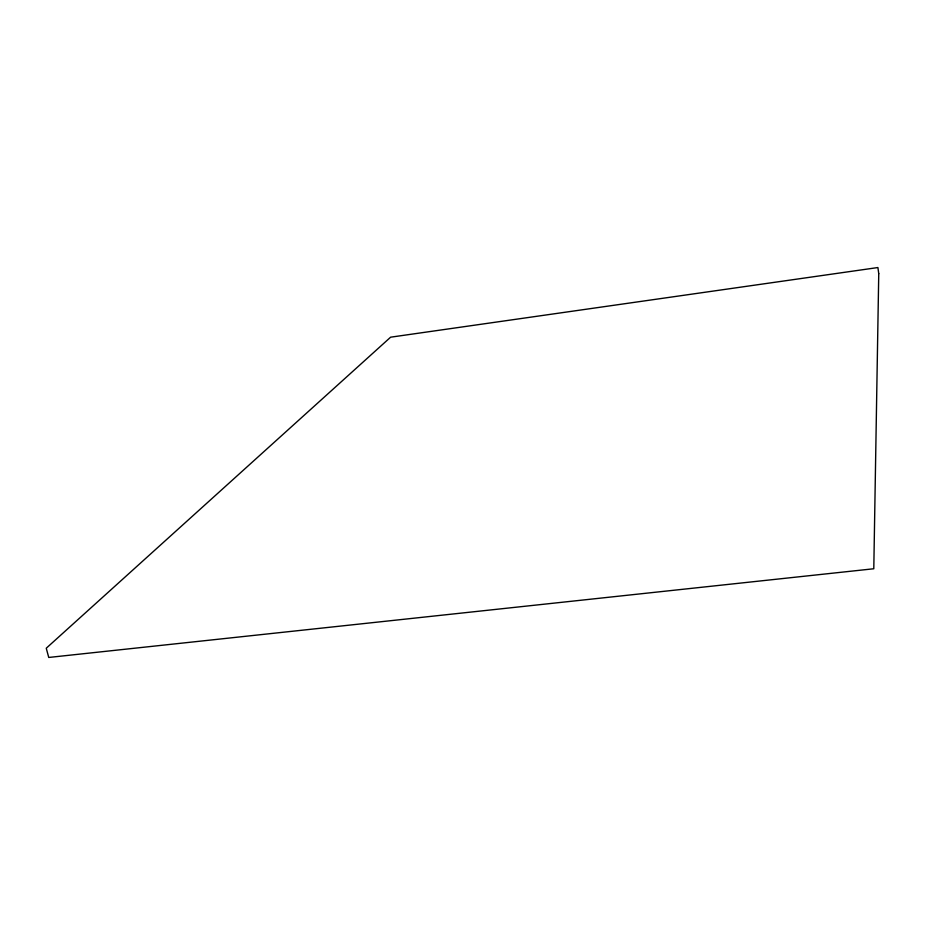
<?xml version="1.0" encoding="UTF-8"?>
<svg xmlns="http://www.w3.org/2000/svg" width="925" height="925" viewBox="0 0 925 925"><rect width="100%" height="100%" fill="white"/><g stroke="black" fill="none" stroke-linecap="round" stroke-linejoin="round"><path stroke-width="1.39" d="M878.75 273.65L873.79 568.759L48.747 657.455L46.25 648.228L390.627 337.186L877.906 267.545L878.75 273.65"/></g></svg>
